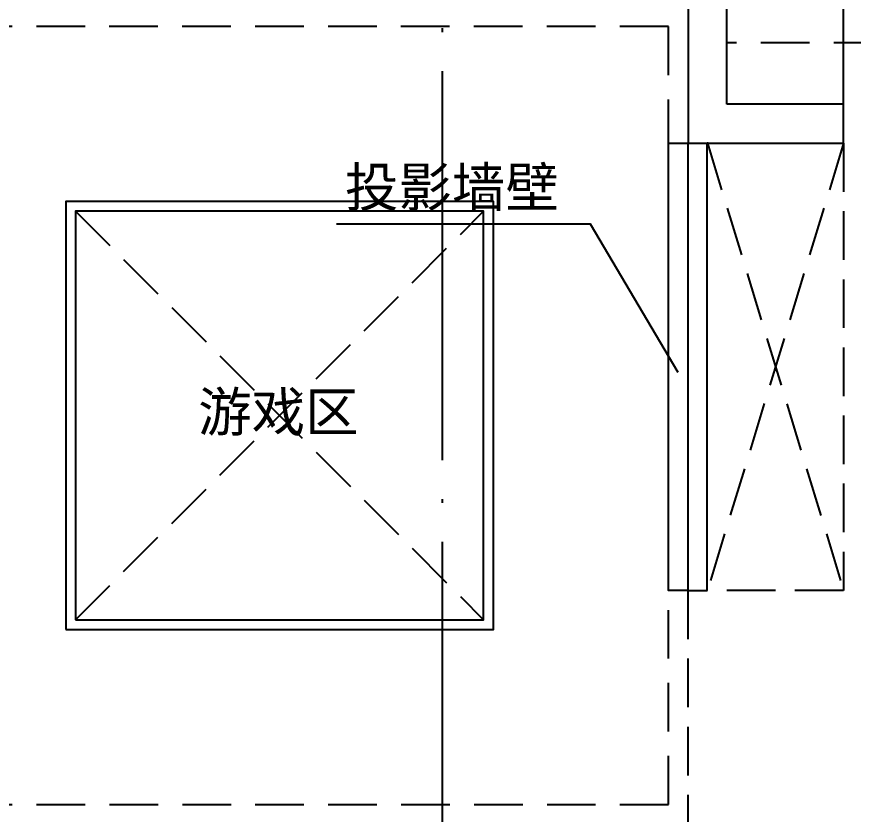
# Model space of a CAD drawing. Header units: millimetres. Extents: x 1337745 to 1642153, y -192803 to 266425.
# Drawn here: x 1506660 to 1510962, y 91508 to 95608 of the extents above; entities that cross this region are included whole.
import ezdxf
from ezdxf.enums import TextEntityAlignment as Align

# ---------------------------------------------------------------- set-up
doc = ezdxf.new("R2010")
doc.units = ezdxf.units.MM
doc.header["$LTSCALE"] = 1000
doc.header["$MEASUREMENT"] = 0
for name, pattern in [('DASH', [0.35, 0.25, -0.1]), ('DOTE', [2.42, 2, -0.2, 0.02, -0.2]), ('HIDDEN', [0.375, 0.25, -0.125]), ('HIDDEN2', [4.7625, 3.175, -1.5875])]:
    doc.linetypes.add(name, pattern=pattern)
for name, color, linetype in [('A-PUB_DIM', 3, 'Continuous'), ('DOTE', 16, 'DOTE'), ('IE-FURN', 33, 'Continuous'), ('P-活动家具', 146, 'Continuous'), ('REF', 8, 'HIDDEN2'), ('WALL', 2, 'Continuous'), ('WALL1', 51, 'Continuous'), ('剪力墙', 6, 'Continuous'), ('文字标注', 255, 'Continuous'), ('砖墙', 30, 'Continuous')]:
    doc.layers.add(name, color=color, linetype=linetype)
doc.styles.add('_TCH_DIM_T3', font='SIMPLEX', dxfattribs={"width": 0.705882, "bigfont": 'GBCBIG'})
doc.styles.add('黑体', font='SIMHEI.TTF')
doc.dimstyles.new('_TCH_ARCH&&50', dxfattribs={"dimtxt": 148.75, "dimasz": 50, "dimexe": 125, "dimexo": 150, "dimgap": 50, "dimtad": 1, "dimdec": 0, "dimzin": 0, "dimdsep": 46, "dimtxsty": '_TCH_DIM_T3', "dimblk": 'ARCHTICK', "dimcen": 0.09, "dimclrt": 7, "dimazin": 2, "dimtfac": 1, "dimtdec": 0, "dimtix": 1, "dimtmove": 2, "dimatfit": 3, "dimfxl": 1, "dimtolj": 1, "dimtzin": 0, "dimarcsym": 0})

# ---------------------------------------------------------------- blocks, each defined once
blk = doc.blocks.new('_ArchTick')
at = {"color": 0, "linetype": 'ByBlock', "const_width": 0.4}
blk.add_lwpolyline([(-0.5, -0.5), (0.5, 0.5)], dxfattribs=at)
blk = doc.blocks.new('*D62')
at = {"layer": 'A-PUB_DIM', "color": 0, "lineweight": -2, "transparency": 16777216}
for p, q in [((3032304.6, -671084.3), (3032348.9, -670693.4)), ((3032404, -671095.6), (3032448.2, -670704.7)), ((3032334.8, -670817.6), (3032434.2, -670828.9))]:
    blk.add_line(p, q, dxfattribs=at)
at = {"layer": 'Defpoints', "color": 0, "transparency": 16777216}
for p in [(3032434.2, -670828.9), (3032287.7, -671233.4), (3032387.1, -671244.6)]:
    blk.add_point(p, dxfattribs=at)
at = {"layer": 'A-PUB_DIM', "color": 0, "lineweight": -2, "transparency": 16777216, "xscale": 50, "yscale": 50, "zscale": 50}
for p, rotation in [((3032334.8, -670817.6), 173.5415813662658), ((3032434.2, -670828.9), 353.5415813662658)]:
    blk.add_blockref('_ArchTick', p, dxfattribs=dict(at, rotation=rotation))
at = {"layer": 'A-PUB_DIM', "color": 7, "transparency": 16777216, "insert": (3032176.4, -670661.3), "char_height": 148.75, "attachment_point": 5, "rotation": 353.5416, "style": '_TCH_DIM_T3'}
blk.add_mtext('\\A1;100', dxfattribs=at)
blk = doc.blocks.new('*D63')
at = {"layer": 'A-PUB_DIM', "color": 0, "lineweight": -2, "transparency": 16777216}
for p, q in [((3032404, -671095.6), (3032448.2, -670704.7)), ((3032434.2, -670828.9), (3033626.5, -670963.8)), ((3033596.3, -671230.6), (3033640.6, -670839.6))]:
    blk.add_line(p, q, dxfattribs=at)
at = {"layer": 'Defpoints', "color": 0, "transparency": 16777216}
for p in [(3033626.5, -670963.8), (3032387.1, -671244.6), (3033579.5, -671379.6)]:
    blk.add_point(p, dxfattribs=at)
at = {"layer": 'A-PUB_DIM', "color": 0, "lineweight": -2, "transparency": 16777216, "xscale": 50, "yscale": 50, "zscale": 50}
for p, rotation in [((3032434.2, -670828.9), 173.5415813662163), ((3033626.5, -670963.8), 353.5415813662163)]:
    blk.add_blockref('_ArchTick', p, dxfattribs=dict(at, rotation=rotation))
at = {"layer": 'A-PUB_DIM', "color": 7, "transparency": 16777216, "insert": (3033044.3, -670772.8), "char_height": 148.75, "attachment_point": 5, "rotation": 353.5416, "style": '_TCH_DIM_T3'}
blk.add_mtext('\\A1;1200', dxfattribs=at)
blk = doc.blocks.new('*D64')
at = {"layer": 'A-PUB_DIM', "color": 0, "lineweight": -2, "transparency": 16777216}
for p, q in [((3033596.3, -671230.6), (3033640.6, -670839.6)), ((3034093.2, -671286.8), (3034137.4, -670895.9)), ((3033626.5, -670963.8), (3034123.4, -671020.1))]:
    blk.add_line(p, q, dxfattribs=at)
at = {"layer": 'Defpoints', "color": 0, "transparency": 16777216}
for p in [(3034123.4, -671020.1), (3033579.5, -671379.6), (3034076.3, -671435.9)]:
    blk.add_point(p, dxfattribs=at)
at = {"layer": 'A-PUB_DIM', "color": 0, "lineweight": -2, "transparency": 16777216, "xscale": 50, "yscale": 50, "zscale": 50}
for p, rotation in [((3033626.5, -670963.8), 173.5415813662127), ((3034123.4, -671020.1), 353.5415813662127)]:
    blk.add_blockref('_ArchTick', p, dxfattribs=dict(at, rotation=rotation))
at = {"layer": 'A-PUB_DIM', "color": 7, "transparency": 16777216, "insert": (3033888.9, -670868.4), "char_height": 148.75, "attachment_point": 5, "rotation": 353.5416, "style": '_TCH_DIM_T3'}
blk.add_mtext('\\A1;500', dxfattribs=at)
blk = doc.blocks.new('*D65')
at = {"layer": 'A-PUB_DIM', "color": 0, "lineweight": -2, "transparency": 16777216}
for p, q in [((3034093.2, -671286.8), (3034137.4, -670895.9)), ((3034192.5, -671298.1), (3034236.8, -670907.1)), ((3034123.4, -671020.1), (3034222.7, -671031.3))]:
    blk.add_line(p, q, dxfattribs=at)
at = {"layer": 'Defpoints', "color": 0, "transparency": 16777216}
for p in [(3034222.7, -671031.3), (3034076.3, -671435.9), (3034175.7, -671447.1)]:
    blk.add_point(p, dxfattribs=at)
at = {"layer": 'A-PUB_DIM', "color": 0, "lineweight": -2, "transparency": 16777216, "xscale": 50, "yscale": 50, "zscale": 50}
for p, rotation in [((3034123.4, -671020.1), 173.5415813661032), ((3034222.7, -671031.3), 353.5415813661032)]:
    blk.add_blockref('_ArchTick', p, dxfattribs=dict(at, rotation=rotation))
at = {"layer": 'A-PUB_DIM', "color": 7, "transparency": 16777216, "insert": (3034157.6, -671162.3), "char_height": 148.75, "attachment_point": 5, "rotation": 353.5416, "style": '_TCH_DIM_T3'}
blk.add_mtext('\\A1;100', dxfattribs=at)
blk = doc.blocks.new('*D66')
at = {"layer": 'A-PUB_DIM', "color": 0, "lineweight": -2, "transparency": 16777216}
for p, q in [((3034192.5, -671298.1), (3034236.8, -670907.1)), ((3034222.7, -671031.3), (3035117, -671132.6)), ((3035086.8, -671399.3), (3035131.1, -671008.4))]:
    blk.add_line(p, q, dxfattribs=at)
at = {"layer": 'Defpoints', "color": 0, "transparency": 16777216}
for p in [(3035117, -671132.6), (3034175.7, -671447.1), (3035070, -671548.3)]:
    blk.add_point(p, dxfattribs=at)
at = {"layer": 'A-PUB_DIM', "color": 0, "lineweight": -2, "transparency": 16777216, "xscale": 50, "yscale": 50, "zscale": 50}
for p, rotation in [((3034222.7, -671031.3), 173.5415813662182), ((3035117, -671132.6), 353.5415813662182)]:
    blk.add_blockref('_ArchTick', p, dxfattribs=dict(at, rotation=rotation))
at = {"layer": 'A-PUB_DIM', "color": 7, "transparency": 16777216, "insert": (3034683.9, -670958.4), "char_height": 148.75, "attachment_point": 5, "rotation": 353.5416, "style": '_TCH_DIM_T3'}
blk.add_mtext('\\A1;900', dxfattribs=at)
blk = doc.blocks.new('A$C71264A39')
at = {"layer": '剪力墙'}
for p, q in [((-35150, 11000), (-35149.6, 7600)), ((-34949.6, 7800), (-34949.6, 11000)), ((-34349.6, 7800), (-34949.6, 7800)), ((-34349.6, 7600), (-34349.6, 7800)), ((-35149.6, 7600), (-34349.6, 7600))]:
    blk.add_line(p, q, dxfattribs=at)
blk = doc.blocks.new('A$C7F2562B0')
at = {"layer": 'IE-FURN'}
for p, q in [((988.8, 400.1), (988.9, 3600.2)), ((1685.8, 200.2, 0), (1689.9, 200.2)), ((1689.9, -2099.8), (1689.9, 200.2))]:
    blk.add_line(p, q, dxfattribs=at)
at = {"layer": 'IE-FURN', "linetype": 'DASH'}
for p, q in [((988.8, 200.1), (988.8, -2099.9)), ((1688.8, 200.1), (988.8, -2099.9)), ((988.8, 200.1), (1689.9, -2099.8)), ((4939, -2249.9), (2839.9, -150)), ((4939, -150), (2839.9, -2249.9)), ((988.8, -2099.9), (1689.9, -2099.8))]:
    blk.add_line(p, q, dxfattribs=at)
at = {"layer": 'IE-FURN', "elevation": 0}
for points in [[(1789.9, -2099.8), (1889.9, -2099.8), (1889.9, 200.2), (1789.9, 200.2)], [(4989, -2299.9), (2789.9, -2299.9), (2789.9, -100), (4989, -100)], [(4939, -2249.9), (2839.9, -2249.9), (2839.9, -150), (4939, -150)]]:
    blk.add_lwpolyline(points, close=True, dxfattribs=at)
blk.add_lwpolyline([(1839.5, -978.4), (2289.8, -216.7), (3595.8, -216.7)], dxfattribs=at)
at = {"layer": 'P-活动家具', "linetype": 'DASH', "elevation": 0}
blk.add_lwpolyline([(1789.9, -699.8), (1789.9, -5399.8)], dxfattribs=at)
at = {"layer": 'REF', "linetype": 'HIDDEN'}
blk.add_line((-5210.5, 715.9), (1585.2, 715.9), dxfattribs=at)
at = {"layer": 'REF', "linetype": 'HIDDEN', "elevation": 0}
blk.add_lwpolyline([(5889, -3199.9), (1889.9, -3199.9), (1889.9, 800), (5889, 800)], close=True, dxfattribs=at)
at = {"layer": 'WALL'}
for p, q in [((1689.9, -2099.8), (1689.9, 200.2)), ((1789.9, 200.2), (1789.9, -2099.8)), ((1789.9, -2099.8), (1689.9, -2099.8))]:
    blk.add_line(p, q, dxfattribs=at)

msp = doc.modelspace()

# ---------------------------------------------------------------- linework, layer by layer
at = {"layer": 'DOTE'}
msp.add_line((1508847.5, 199388.6, 0), (1508847.5, 86979.4, 0), dxfattribs=at)

# ---------------------------------------------------------------- block references
at = {"layer": 'WALL1'}
msp.add_blockref('A$C71264A39', (1545261.8, 87358.2, 0), dxfattribs=at)

# ---------------------------------------------------------------- dimensions: what is measured, and where the dimension line sits
at = {"layer": 'A-PUB_DIM'}
for base, p1, p2, angle, picture, middle in [((1554075.5, 174336.5, 0), (1553975.5, 173918, 0), (1554075.5, 173918, 0), 0, '*D62', (1553800.5, 174474, 0)), ((1555275.5, 174336.5, 0), (1554075.5, 173918, 0), (1555275.5, 173918, 0), 0, '*D63', (1554675.5, 174460.8, 0)), ((1555775.5, 174336.5, 0), (1555275.5, 173918, 0), (1555775.5, 173918, 0), 0, '*D64', (1555525.5, 174460.8, 0)), ((1556775.5, 174336.5, 0), (1555875.5, 173918, 0), (1556775.5, 173918, 0), 0, '*D66', (1556325.5, 174460.8, 0)), ((1555875.5, 174336.5, 0), (1555775.5, 173918, 0), (1555875.5, 173918, 0), 360, '*D65', (1555825.5, 174199, 0))]:
    dim = msp.add_linear_dim(base=base, p1=p1, p2=p2, angle=angle, dimstyle='_TCH_ARCH&&50', dxfattribs=at)
    dim.commit()
    dim.dimension.update_dxf_attribs({"geometry": picture, "text_midpoint": middle, "dimtype": 129, "insert": (-1534570.3, 499813.5)})

# ---------------------------------------------------------------- next in the draw order: block references
at = {"layer": '砖墙', "xscale": -1, "rotation": 359.9999999924962}
msp.add_blockref('A$C7F2562B0', (1511901, 94758.1, 0), dxfattribs=at)

# ---------------------------------------------------------------- next in the draw order: texts
at = {"layer": '文字标注', "color": 0, "ltscale": 0.3, "style": '黑体'}
for s, p in [('投影墙壁', (1508898.1, 94735.9, 0)), ('游戏区', (1508005.5, 93580.1, 0))]:
    msp.add_text(s, height=201.6, rotation=360, dxfattribs=at).set_placement(p, align=Align.MIDDLE)

doc.saveas('drawing.dxf')
